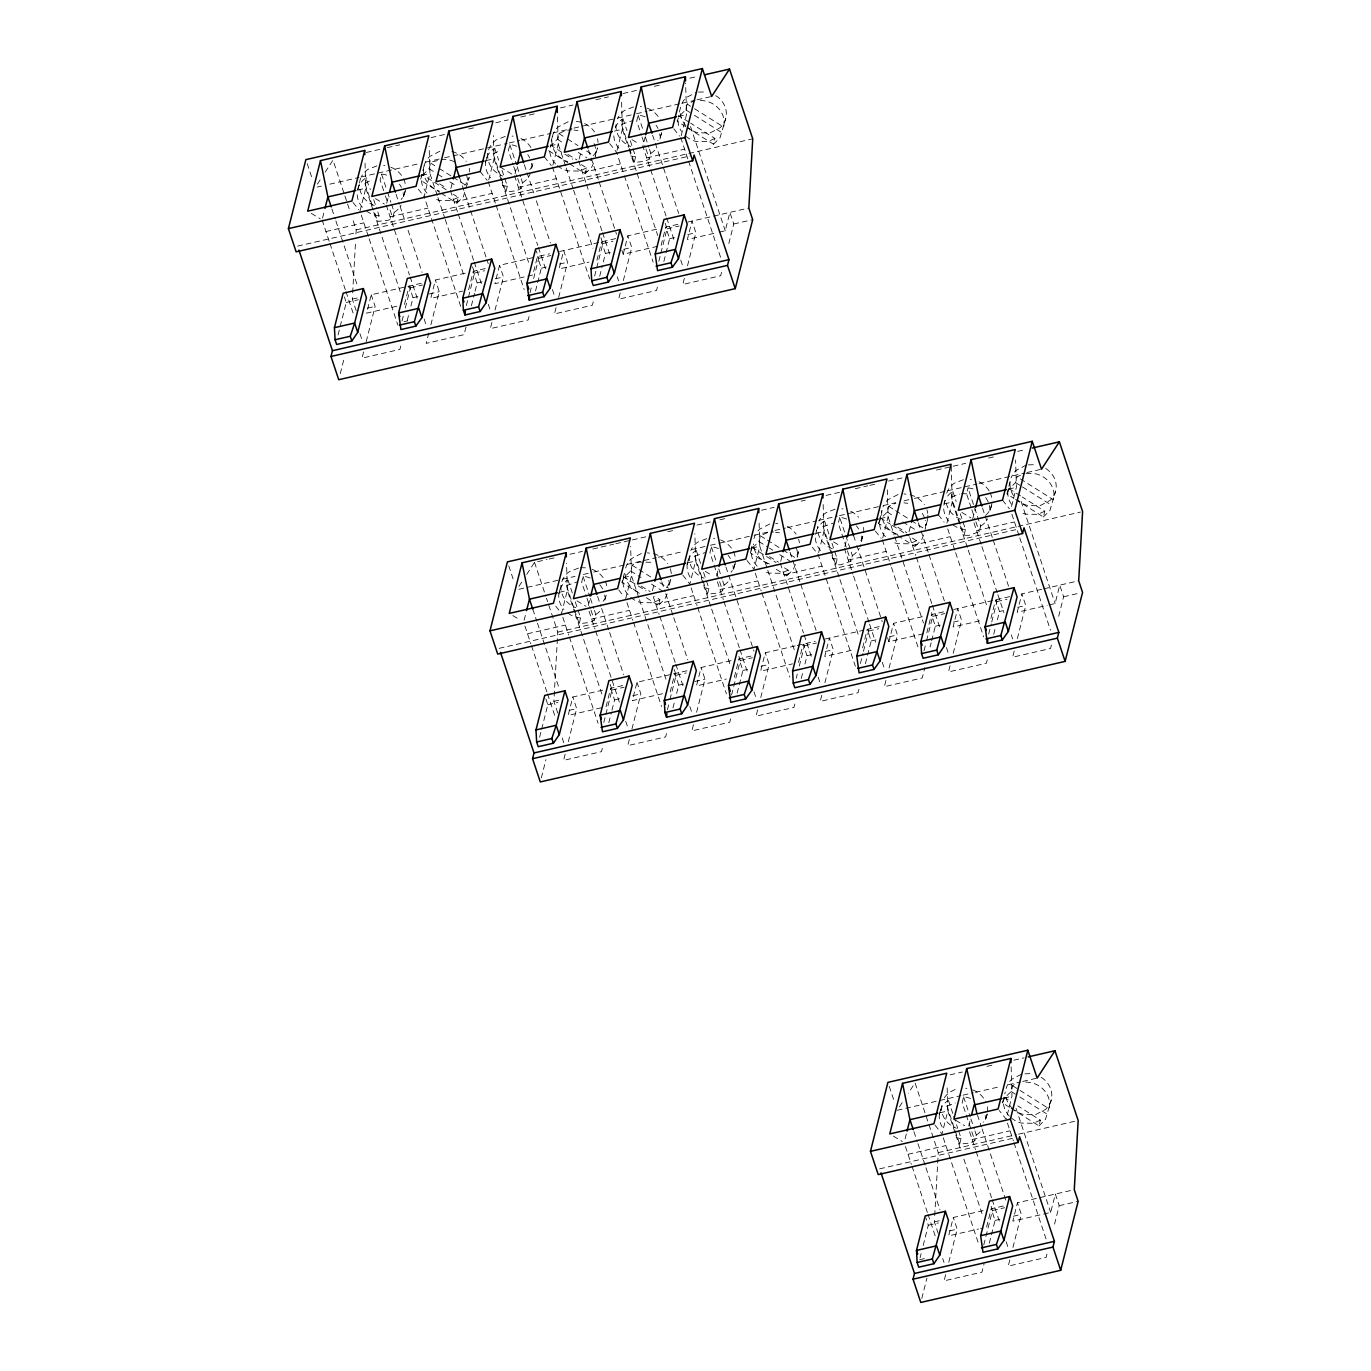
<?xml version="1.0" encoding="UTF-8"?>
<svg xmlns="http://www.w3.org/2000/svg" width="1371" height="1371" viewBox="0 0 1371 1371"><rect width="100%" height="100%" fill="white"/><g stroke="black" fill="none" stroke-linecap="round" stroke-linejoin="round"><path stroke-width="0.75" stroke-dasharray="5 3.75" d="M356.186 310.737L352.313 299.118L352.553 294.919M352.655 292.828L355.5 242.478M355.963 234.081L356.203 229.882L352.227 217.938M557.74 712.971L553.867 701.352L557.774 632.117L546.481 598.253M938.227 1233.472L934.371 1221.852L934.594 1217.654M934.714 1215.563L938.261 1152.617L915.04 1082.884L908.356 1093.15M322.562 218.006L324.499 210.329M359.048 184.777L357.3 191.666A23.256 20.805 14.2 0 1 365.731 177.973L370.376 189.661M372.261 205.41L364.926 183.406L366.383 177.647M359.956 211.22L365.783 188.221L365.046 163.046M338.037 334.952L346.263 302.494L344.395 296.924M386.656 175.111A23.256 20.805 14.2 0 0 382.68 174.22L381.549 174.203L380.093 179.944L384.754 193.962M391.54 204.21L394.214 212.231L392.757 217.972L388.267 220.251L377.591 221.416L379.047 215.675L376.374 207.672M340.265 373.632L344.378 357.403M386.708 203.268L388.644 195.59M421.257 283.283L371.25 294.765L366.605 313.154L398.498 305.836M363.606 351.919L362.03 358.122L399.921 349.416L401.48 343.213M366.228 341.568L375.123 306.384L371.25 294.765M405.028 191.306L403.28 198.212A23.256 20.805 14.2 0 0 403.125 192.728M424.102 165.805L420.469 180.167L439.543 192.214M422.576 175.162L429.106 168.753L430.563 162.995L432.191 161.864L443.621 159.242L449.637 160.047A23.256 20.805 14.2 0 1 455.275 162.224M460.673 306.299L424.102 196.481L429.928 173.483L429.14 146.2M404.479 304.465L409.141 286.059L413.014 297.696L410.906 305.973M403.245 316.153L401.703 322.254L407.77 320.848M405.302 308.047L410.443 287.756L409.192 284.037M407.238 320.454L408.815 314.25M450.853 188.53L452.807 180.869M465.317 273.155L435.395 280.027L430.751 298.432L462.644 291.098M441.273 193.311L456.869 203.148L458.325 197.407L453.133 194.116M428.797 333.033L426.175 343.384L464.066 334.678L466.688 324.344M430.888 324.756L439.268 291.663L435.395 280.027M485.608 162.189L487.785 153.569M500.552 175.934L493.234 153.929L494.04 148.514A23.256 20.805 14.2 0 0 490.647 177.802M488.744 179.824L494.074 158.745L493.406 135.66M468.625 289.727L473.286 271.338L487.425 268.082M466.346 305.493L474.555 273.035L471.47 263.729M516.85 146.303A23.256 20.805 14.2 0 0 510.989 144.76L509.841 144.726L508.401 150.484L513.062 164.486M471.401 305.716L474.537 293.308M475.069 291.235L477.159 282.957L473.286 271.338M521.169 178.744L522.505 182.754L521.049 188.495L516.559 190.775L505.882 191.957L507.339 186.199L504.682 178.196M515.016 173.791L516.953 166.131M533.456 257.508L499.558 265.289L494.897 283.694L532.788 274.988L537.432 256.6L549.565 253.806M491.898 322.442L490.338 328.646L528.212 319.94L529.789 313.736M495.051 310.035L503.431 276.925L499.558 265.289M532.891 163.56L531.588 168.736A23.256 20.805 14.2 0 0 531.417 163.269M552.41 136.329L550.217 144.949L572.752 159.173M567.834 162.738L548.76 150.707L550.868 145.686L557.414 139.276L558.871 133.535L565.966 130.382L571.93 129.765M552.89 165.086L558.22 144.006L557.431 116.741M530.011 292.777L531.554 286.693M533.61 278.57L538.734 258.279L536.267 250.842M535.547 290.978L537.124 284.774M537.638 282.7L541.305 268.219L537.432 256.6M579.162 159.053L581.098 151.393M569.565 163.834L585.177 173.671L586.634 167.93L581.424 164.64M556.06 307.704L554.484 313.908L592.375 305.219L593.934 298.998M558.665 297.353L567.577 262.187L563.704 250.567L559.042 268.956L588.964 262.084M628.861 146.474L621.526 124.453L622.331 119.037A23.256 20.805 14.2 0 0 615.305 127.469L616.093 124.11A23.256 20.805 14.2 0 0 630.814 146.526M617.053 150.347L622.383 129.285L621.594 102.002M596.933 260.25L601.595 241.862L605.451 253.481L602.846 263.832M594.654 276.017L596.179 269.933M596.693 267.893L602.863 243.558L600.378 236.12M645.158 116.843A23.256 20.805 14.2 0 0 639.297 115.284L638.149 115.25L636.692 121.008L641.354 135.009M599.693 276.239L602.315 265.905M649.477 149.285L650.814 153.278L649.357 159.036L644.867 161.315L634.19 162.481L635.647 156.722L632.974 148.719M645.244 136.654L642.828 146.234L650.043 167.879M524.116 620.223L526.07 612.563M677.857 224.33L665.74 227.123L661.079 245.512L623.205 254.218L627.849 235.829L657.754 228.957M620.206 292.966L618.629 299.186L656.52 290.481L658.097 284.277M623.342 280.558L631.723 247.448L627.849 235.829M661.199 134.084L659.879 139.259A23.256 20.805 14.2 0 0 659.725 133.792M679.399 112.028L680.702 106.869A23.256 20.805 14.2 0 1 686.305 97.564L696.451 92.303M558.871 593.9L561.047 585.28M685.74 126.698L677.068 121.231L679.176 116.209L685.706 109.8L687.162 104.059L694.274 100.923M573.815 607.644L566.497 585.623L567.286 580.207A23.256 20.805 14.2 0 0 563.909 609.495M681.198 135.609L686.528 114.547L685.62 83.065M658.817 261.278L660.359 255.195M660.873 253.155L667.043 228.82L665.175 223.233M539.608 737.187L541.151 731.103M541.665 729.081L547.817 704.728L545.35 697.291M590.113 578.014A23.256 20.805 14.2 0 0 584.252 576.454L583.103 576.437L581.664 582.178L586.325 596.196M663.855 261.501L669.614 238.743L665.74 227.123M594.431 610.455L595.768 614.448L594.311 620.206L589.821 622.485L579.145 623.651L580.601 617.91L577.945 609.906M541.322 777.888L545.932 759.637M588.279 605.502L590.216 597.825M602.726 690.127L572.821 696.999L568.16 715.388L602.058 707.607M687.471 127.794L713.486 144.212L714.925 138.454L690.658 123.15M684.352 278.227L682.792 284.448L720.666 275.742L722.243 269.539M687.505 265.82L695.868 232.71L692.012 221.091L687.351 239.479L717.256 232.607M713.486 144.212L720.015 137.803L725.756 118.403M565.16 754.153L563.601 760.357L601.475 751.651L603.051 745.447M568.314 741.728L576.677 708.618L572.821 696.999M606.153 595.271L604.851 600.429A23.256 20.805 14.2 0 0 604.68 594.963M639.366 593.352L622.023 582.401L624.353 573.215M622.023 582.401L624.131 577.38L630.677 570.987L632.117 565.229L633.745 564.098L639.229 562.093L651.191 562.281M625.673 598.716L631.483 575.717L630.643 546.344M719.261 232.162L725.242 230.774L729.886 212.385L733.759 224.004L728.001 246.78M606.051 706.699L610.695 688.293L622.828 685.517M603.788 722.448L605.331 716.365M605.845 714.342L611.997 689.99L610.146 684.403M608.81 722.688L611.432 712.337M611.946 710.264L614.568 699.93L610.695 688.293M652.425 590.764L654.361 583.086M686.974 670.779L636.967 682.261L632.305 700.65L664.215 693.332M646.307 597.722L658.44 605.382L659.897 599.641L654.687 596.351M629.323 739.415L627.747 745.618L665.638 736.913L667.197 730.709M631.928 729.064L640.84 693.88L636.967 682.261M687.162 564.424L689.356 555.803A23.256 20.805 14.2 0 0 704.077 578.236M722.74 580.978L724.077 584.989L722.62 590.73L718.13 593.009L707.453 594.174L694.789 556.163L695.594 550.748A23.256 20.805 14.2 0 0 692.218 580.036M670.196 691.961L674.858 673.555L678.714 685.192L676.623 693.469M667.403 709.75L669.442 701.626M669.956 699.604L676.126 675.269L673.641 667.814M718.421 548.537A23.256 20.805 14.2 0 0 712.56 546.995L711.412 546.96L709.955 552.702L722.62 590.73M672.955 707.95L674.532 701.746M707.453 594.174L708.91 588.433L706.236 580.43M716.57 576.026L718.507 568.365M731.017 660.651L701.112 667.523L696.468 685.928L726.373 679.056M693.469 724.676L691.892 730.88L729.783 722.174L731.36 715.97M696.605 712.252L704.985 679.159L701.112 667.523M734.89 564.064L733.142 570.97A23.256 20.805 14.2 0 0 732.988 565.503M750.811 551.022L752.662 543.739M767.674 563.875L750.331 552.941L752.439 547.92L758.968 541.511L760.425 535.77L767.537 532.616L773.484 531.999M734.342 677.223L739.003 658.834L753.142 655.578M731.566 695.011L740.306 660.514L738.438 654.944M737.118 693.212L742.876 670.453L739.003 658.834M780.733 561.287L782.67 553.627M795.18 645.93L765.275 652.785L760.614 671.19L792.524 663.855M776.329 569.342L786.731 575.906L788.188 570.165L782.995 566.874M757.615 709.938L756.055 716.142L793.929 707.453L795.506 701.232M760.768 697.531L769.131 664.421L765.275 652.785M797.271 557.02L799.019 550.114A23.256 20.805 14.2 0 1 796.911 555.135M846.73 519.061A23.256 20.805 14.2 0 0 840.851 517.518L839.72 517.484L852.368 555.512L850.911 561.253L840.646 564.818L835.762 564.715L823.097 526.687L823.902 521.271A23.256 20.805 14.2 0 0 817.682 528.075M818.607 552.582L823.937 531.502L823.148 504.237M798.505 662.484L803.149 644.096L807.022 655.715L804.931 663.992M796.208 678.251L797.236 674.189M799.293 666.083L804.417 645.792L803.183 642.074M839.72 517.484L838.264 523.242L850.911 561.253M801.264 678.474L802.84 672.27M835.762 564.715L837.201 558.957L829.883 536.952M844.879 546.549L846.815 538.889M821.777 695.2L820.201 701.404L858.075 692.715L859.651 686.494M824.914 682.792L833.294 649.683L829.421 638.063L824.759 656.452L854.664 649.58M861.451 541.494L863.199 534.604A23.256 20.805 14.2 0 1 859.36 542.796M895.966 534.399L878.64 523.465L879.599 519.626M885.443 536.695A23.256 20.805 14.2 0 1 880.079 517.724L881.827 510.817M878.64 523.465L880.748 518.444L887.277 512.034L888.734 506.293L895.846 503.157M882.753 537.843L888.1 516.781L887.311 489.498M862.65 647.746L867.295 629.358L881.45 626.101M860.388 663.513L862.959 653.367M863.473 651.328L868.597 631.054L867.363 627.335M865.409 663.735L871.168 640.977L867.295 629.358M909.024 531.811L910.961 524.15M943.574 611.843L931.457 614.619L926.796 633.008L888.922 641.714L893.566 623.325L923.471 616.453M897.697 535.495L915.04 546.446L916.496 540.688L906.094 534.124M885.923 680.462L884.346 686.682L922.237 677.977L924.859 667.626M889.059 668.054L897.439 634.944L893.566 623.325M927.31 520.637L925.134 529.257A23.256 20.805 14.2 0 0 925.219 520.209M945.082 500.312L943.779 505.488A23.256 20.805 14.2 0 0 948.818 521.083M973.119 488.933A23.256 20.805 14.2 0 0 969.16 488.042L968.012 488.025L980.676 526.036L979.22 531.794L968.954 535.358L964.053 535.238L951.388 497.21L952.194 491.795A23.256 20.805 14.2 0 0 945.973 498.598M946.915 523.105L952.245 502.043L951.217 466.363M924.003 650.814L926.059 642.691M926.573 640.668L932.726 616.316L931.492 612.597M971.216 507.767L966.555 493.766L968.012 488.025M930.086 646.941L931.132 642.793M931.663 640.72L935.33 626.239L931.457 614.619M964.053 535.238L965.51 529.497L959.511 511.486M972.69 518.992L975.124 509.412M950.069 665.74L948.492 671.944L986.383 663.238L987.96 657.035M953.205 653.316L961.585 620.206L957.712 608.587L953.068 626.975L982.973 620.103M991.49 505.128L989.759 512.017A23.256 20.805 14.2 0 0 984.704 496.422M1010.136 481.341L1006.931 493.988L1013.872 498.376M1007.634 492.326L1009.039 488.967L1015.568 482.575L1017.025 476.817L1024.137 473.68M1011.541 506.465L1016.391 487.305L1015.603 460.022M990.942 618.27L995.603 599.881L999.476 611.5L997.385 619.778M988.697 634.036L991.25 623.891M991.764 621.868L996.906 601.578L995.672 597.859M993.718 634.276L995.277 628.055M1041.806 589.273L1021.875 593.849L1017.213 612.237L1047.118 605.365M1015.603 499.455L1043.348 516.97L1044.805 511.212L1022.252 497.005M1014.214 651.002L1012.655 657.206L1050.529 648.5L1052.105 642.296M1017.368 638.578L1025.748 605.468L1021.875 593.849M1043.348 516.97L1049.878 510.56L1055.619 491.178M905.1 1138.821L906.557 1133.063M1049.123 604.919L1055.104 603.548L1059.749 585.143L1063.622 596.779L1057.864 619.538M939.358 1114.4L941.534 1105.78A23.256 20.805 14.2 0 0 956.273 1128.213M974.935 1130.955L976.255 1134.948L974.798 1140.706L970.308 1142.986L959.649 1144.151L946.984 1106.14L947.789 1100.707A23.256 20.805 14.2 0 0 944.396 1129.995M920.095 1257.687L921.123 1253.642M923.18 1245.519L928.304 1225.228L925.836 1217.791M970.617 1098.514A23.256 20.805 14.2 0 0 964.738 1096.954L963.607 1096.937L962.151 1102.678L974.798 1140.706M959.649 1144.151L961.088 1138.41L958.432 1130.407M921.809 1298.388L926.933 1278.115M968.766 1126.002L970.702 1118.325M983.213 1210.627L953.308 1217.499L948.646 1235.888L978.551 1229.016M945.664 1274.653L944.088 1280.857L981.962 1272.151L984.07 1263.873M948.801 1262.228L957.181 1229.119L953.308 1217.499M987.086 1114.04L985.338 1120.947A23.256 20.805 14.2 0 0 985.166 1115.463M1009.45 1107.288L1002.527 1102.901L1005.286 1091.984M1002.527 1102.901L1004.635 1097.88L1011.164 1091.487L1012.621 1085.729L1014.232 1084.598M1011.13 1066.844L1011.987 1096.217L1006.16 1119.216L999.236 1110.493M1003.315 1206.017L991.182 1208.794L986.537 1227.199L980.556 1228.57M983.761 1244.971L992.484 1210.49L990.633 1204.92M989.296 1243.189L995.055 1220.43L991.182 1208.794M1070.494 1190.576L1017.453 1202.761L1012.809 1221.167L1050.683 1212.461L1055.344 1194.055L1059.217 1205.692L1053.973 1226.377M1011.181 1108.385L1038.927 1125.882L1040.383 1120.141L1017.848 1105.917M1009.81 1259.915L1008.233 1266.119L1046.124 1257.413L1047.684 1251.209M1012.946 1247.49L1021.326 1214.398L1017.453 1202.761M1038.927 1125.882L1045.456 1119.473L1051.214 1100.09M667.077 593.951L664.969 598.973L658.44 605.382M795.386 564.492L793.278 569.496L786.731 575.906M923.677 535.016L921.569 540.037L915.04 546.446M317.387 184.108L320.728 178.967M325.184 172.129L332.982 160.15L344.258 194.014M518.941 586.342L522.282 581.201M526.738 574.363L534.536 562.384L547.046 559.505M899.427 1106.843L902.769 1101.701M458.325 197.407L451.213 200.543L439.268 200.355A23.256 20.805 14.2 0 1 433.613 198.178M456.869 203.148L463.398 196.739L469.156 177.356A23.256 20.805 14.2 0 1 464.855 185.342M586.634 167.93L579.522 171.067L567.56 170.878A23.256 20.805 14.2 0 1 557.003 165.291M585.177 173.671L591.706 167.279L593.814 162.258L588.622 158.967M714.925 138.454L707.813 141.607L695.868 141.419A23.256 20.805 14.2 0 1 685.294 135.832M659.897 599.641L652.785 602.777L640.823 602.589A23.256 20.805 14.2 0 1 623.12 578.425M788.188 570.165L781.076 573.301L769.131 573.112A23.256 20.805 14.2 0 1 763.476 570.936M916.496 540.688L909.384 543.824L897.422 543.653A23.256 20.805 14.2 0 1 891.767 541.459M1044.805 511.212L1037.693 514.365L1025.731 514.176A23.256 20.805 14.2 0 1 1020.075 512M1040.383 1120.141L1033.271 1123.277L1021.309 1123.089A23.256 20.805 14.2 0 1 1010.753 1117.502M364.926 183.406L369.416 181.109M493.234 153.929L497.724 151.65M394.214 212.231L394.865 211.888A23.256 20.805 14.2 0 0 401.086 205.084M621.526 124.453L631.808 120.888M522.505 182.754L523.156 182.429A23.256 20.805 14.2 0 0 530.183 173.98M650.814 153.278L651.465 152.952A23.256 20.805 14.2 0 0 655.612 149.182M566.497 585.623L576.763 582.075M694.789 556.163L705.071 552.599M595.768 614.448L596.419 614.122A23.256 20.805 14.2 0 0 600.567 610.352M823.097 526.687L833.362 523.122M724.077 584.989L724.728 584.646A23.256 20.805 14.2 0 0 728.875 580.876M951.388 497.21L959.734 494.074M852.368 555.512L853.019 555.186A23.256 20.805 14.2 0 0 859.24 548.383M980.676 526.036L981.328 525.71A23.256 20.805 14.2 0 0 987.548 518.906M955.107 1089.482L949.966 1092.087A23.256 20.805 14.2 0 0 942.94 1100.536M946.984 1106.14L955.33 1102.987M976.255 1134.948L976.906 1134.622A23.256 20.805 14.2 0 0 981.053 1130.852M439.851 151.238L429.706 156.5A23.256 20.805 14.2 0 0 439.508 191.152M568.16 121.762L558.014 127.023A23.256 20.805 14.2 0 0 567.8 161.692M641.422 553.473L631.277 558.734A23.256 20.805 14.2 0 0 625.673 568.04M769.714 523.996L759.568 529.257A23.256 20.805 14.2 0 0 756.072 533.542M898.022 494.52L887.877 499.798A23.256 20.805 14.2 0 0 884.381 504.082M1026.313 465.06L1016.185 470.322A23.256 20.805 14.2 0 0 1011.113 477.896M366.365 152.472L385.148 148.154M387.239 147.674L399.766 144.812M431.06 137.614L445.678 134.255M468.625 128.994L474.897 127.554M495.771 122.756L508.281 119.877M520.809 116.998L537.501 113.159M560.465 107.898L572.975 105.019M595.939 99.74L608.467 96.861M623.068 93.519L637.669 90.16M654.378 86.322L660.633 84.882M689.853 78.164L698.199 76.262M317.232 187.056L321.414 186.096M329.76 184.177L358.979 177.459M361.07 176.979L417.418 164.04M425.764 162.121L442.456 158.282M444.547 157.802L507.15 143.424M509.241 142.944L519.678 140.545M521.768 140.065L550.971 133.364M553.061 132.884L571.844 128.566M573.935 128.086L615.682 118.506M617.755 118.026L634.465 114.187M636.538 113.707L646.975 111.308M649.066 110.828L680.376 103.63M682.45 103.151L694.977 100.289M697.068 99.809L711.669 96.45M357.797 190.055L365.783 188.221L373.118 210.26M421.942 175.317L429.928 173.483L437.263 195.522M486.105 160.578L494.074 158.745L501.426 180.801M550.251 145.84L558.22 144.006L565.572 166.062M614.397 131.102L622.383 129.285L628.381 147.314M678.559 116.381L686.528 114.547M325.938 231.545L363.829 222.839M390.101 216.807L427.975 208.101M454.247 202.068L492.138 193.362M518.392 187.33L556.283 178.624M582.555 172.592L620.429 163.886M646.701 157.854L684.575 149.165M356.203 229.882L752.73 138.814M297.61 246.112L689.956 155.986M352.313 299.118L357.985 297.815M559.659 251.493L615.733 238.605M687.968 222.016L748.823 208.032M346.263 302.494L358.379 299.718M410.443 287.756L422.559 284.979M474.555 273.035L484.666 270.704M538.734 258.279L550.851 255.503M602.863 243.558L612.957 241.245M667.043 228.82L679.159 226.026M367.548 308.132L375.123 306.384M413.014 297.696L419.063 296.29M429.174 293.977L439.268 291.663M477.159 282.957L483.226 281.569M495.342 278.776L503.431 276.925M541.305 268.219L547.372 266.831M559.488 264.037L567.577 262.187M605.451 253.481L611.517 252.093M623.651 249.299L631.723 247.448M669.614 238.743L675.663 237.354M687.796 234.578L695.868 232.71M733.759 224.004L752.696 219.651M549.12 559.025L557.449 557.123M569.942 554.244L582.452 551.382M592.855 548.983L599.11 547.543M601.184 547.063L613.677 544.201M615.768 543.721L622.023 542.282M624.096 541.802L630.352 540.38M632.425 539.9L647.009 536.541M667.831 531.759L674.086 530.32M696.982 525.059L711.566 521.717M719.895 519.798L726.15 518.358M761.556 510.235L774.049 507.356M801.127 501.152L805.291 500.192M826.113 495.411L840.697 492.052M855.264 488.71L867.757 485.831M869.848 485.351L878.177 483.449M888.597 481.05L903.163 477.708M936.496 470.047L942.734 468.608M944.825 468.128L951.063 466.706M953.153 466.226L965.647 463.347M988.56 458.085L994.798 456.646M1017.71 451.385L1026.039 449.482M518.804 589.29L560.448 579.71M562.538 579.23L575.032 576.368M583.361 574.449L591.689 572.547M593.78 572.067L625.005 564.886M627.095 564.406L656.246 557.706M658.337 557.226L683.324 551.485M691.652 549.582L708.31 545.744M710.401 545.264L752.045 535.701M754.136 535.221L772.884 530.92M774.958 530.44L785.377 528.058M787.451 527.578L816.619 520.877M818.693 520.397L837.441 516.096M839.532 515.616L881.176 506.036M883.267 505.573L895.76 502.694M904.089 500.775L912.418 498.873M914.491 498.393L945.733 491.212M947.824 490.732L976.975 484.032M979.065 483.552L1024.874 473.029M1026.965 472.549L1041.532 469.208M559.368 592.289L567.337 590.455L566.549 563.173M623.514 577.551L631.483 575.717L638.835 597.756M687.659 562.813L695.645 560.979L694.857 533.696M751.822 548.074L759.791 546.241L759.123 523.174M815.968 533.336L823.937 531.502L831.289 553.558M880.113 518.598L888.1 516.781L894.098 534.81M944.276 503.877L952.245 502.043L959.58 524.082M1008.422 489.139L1016.391 487.305M527.509 633.762L565.4 625.073M591.655 619.041L629.546 610.335M655.818 604.303L693.692 595.597M719.964 589.564L757.837 580.858M784.109 574.826L822 566.12M848.255 560.088L886.146 551.382M912.418 545.35L950.292 536.661M976.563 530.611L1014.454 521.923M557.774 632.117L1015.945 526.875M1018.036 526.395L1080.502 512.051M499.164 648.346L1017.745 529.223M553.867 701.352L559.557 700.05M797.168 645.467L815.282 641.302M825.376 638.989L863.319 630.266M953.685 609.512L1009.742 596.642M1043.811 588.81L1078.703 580.79M547.817 704.728L557.928 702.415M611.997 689.99L624.113 687.214M676.126 675.269L686.22 672.938M740.306 660.514L752.422 657.737M804.417 645.792L816.55 642.999M868.597 631.054L878.708 628.723M932.726 616.316L944.842 613.54M996.906 601.578L1007 599.264M569.102 710.367L576.677 708.618M614.568 699.93L620.635 698.525M632.751 695.748L640.84 693.88M678.714 685.192L684.78 683.786M694.891 681.473L704.985 679.159M742.876 670.453L748.926 669.065M761.059 666.272L769.131 664.421M807.022 655.715L813.089 654.327M825.205 651.533L833.294 649.683M871.168 640.977L877.234 639.589M889.351 636.795L897.439 634.944M935.33 626.239L941.38 624.85M953.513 622.074L961.585 620.206M999.476 611.5L1003.521 610.575M1017.659 607.336L1025.748 605.468M1063.622 596.779L1078.771 593.283M950.017 1074.847L962.356 1072.002M987.051 1066.33L995.277 1064.444M1013.803 1060.194L1024.086 1057.829M897.2 1110.27L960.985 1095.618M963.042 1095.138L973.341 1092.773M975.398 1092.31L1000.093 1086.637M1008.319 1084.735L1020.658 1081.908M1022.715 1081.428L1037.127 1078.12M939.855 1112.789L947.824 1110.956L947.104 1085.781M1004 1098.051L1011.987 1096.217M907.996 1154.279L945.887 1145.573M972.142 1139.541L1010.033 1130.835M938.261 1152.617L1016.442 1134.657M1018.499 1134.194L1078.172 1120.484M879.651 1168.846L1013.409 1138.119M934.371 1221.852L940.043 1220.55M928.304 1225.228L938.415 1222.915M992.484 1210.49L1004.6 1207.714M949.606 1230.867L957.181 1229.119M995.055 1220.43L1001.121 1219.025M1013.238 1216.248L1021.326 1214.398M1059.217 1205.692L1078.154 1201.339M919.581 1259.726L925.648 1258.321M633.505 106.955L624.508 110.417A23.256 20.805 14.2 0 0 617.498 118.849M505.214 136.415L496.216 139.893A23.256 20.805 14.2 0 0 502.523 176.002M376.905 165.891L367.908 169.353A23.256 20.805 14.2 0 0 361.687 176.156M963.385 479.713L954.387 483.175A23.256 20.805 14.2 0 0 945.956 496.868M835.076 509.189L826.079 512.651A23.256 20.805 14.2 0 0 819.053 521.083M706.768 538.649L697.77 542.128A23.256 20.805 14.2 0 0 690.761 550.559M578.476 568.125L569.479 571.587A23.256 20.805 14.2 0 0 575.786 607.713M698.439 92.08L704.505 91.96M1028.301 464.855L1034.368 464.718M1026.125 473.475L1036.099 473.869A23.256 20.805 14.2 0 1 1053.442 499.798L1017.025 476.817M640.326 106.63L641.474 106.664M512.034 136.106L513.165 136.14M635.647 156.722L634.499 156.705A23.256 20.805 14.2 0 1 628.638 155.146M383.726 165.583L384.874 165.6M507.339 186.199L506.207 186.182A23.256 20.805 14.2 0 1 500.329 184.622M379.047 215.675L377.899 215.641A23.256 20.805 14.2 0 1 366.725 211.237M970.188 479.404L971.336 479.422M961.671 493.646L966.555 493.766M841.897 508.864L843.028 508.898M965.51 529.497L964.361 529.463A23.256 20.805 14.2 0 1 953.188 525.059M713.588 538.34L714.737 538.375M837.201 558.957L836.07 558.94A23.256 20.805 14.2 0 1 830.192 557.38M580.396 567.697L586.428 567.834M708.91 588.433L707.762 588.399A23.256 20.805 14.2 0 1 701.901 586.857M580.601 617.91L579.47 617.875A23.256 20.805 14.2 0 1 568.297 613.471M965.784 1088.317L966.915 1088.334M961.088 1138.41L959.957 1138.376A23.256 20.805 14.2 0 1 954.079 1136.833M700.221 100.289L706.236 101.111A23.256 20.805 14.2 0 1 723.58 127.04L692.372 107.332M576.197 121.419L580.104 121.95A23.256 20.805 14.2 0 1 594.517 131.942M574.021 130.056L577.928 130.571M903.969 493.903L906.06 494.194M903.883 502.814L907.791 503.328M775.66 523.379L777.768 523.653M775.575 532.274L779.499 532.805M647.369 552.856L649.46 553.13M1029.947 1073.63L1021.909 1073.973L1011.764 1079.234A23.256 20.805 14.2 0 0 1006.16 1088.54M1025.679 1081.976L1031.678 1082.782A23.256 20.805 14.2 0 1 1049.021 1108.711L1019.544 1090.116M632.031 139.688L639.229 144.058M567.885 154.426L576.883 159.876M500.141 166.971L512.72 174.614M439.577 183.903L446.775 188.255M961.894 512.446L970.891 517.912M375.431 198.641L384.428 204.09M897.748 527.184L906.745 532.634M311.286 213.362L320.283 218.829M833.602 541.922L840.8 546.292M769.457 556.66L778.437 562.11M705.294 571.399L712.492 575.751M641.148 586.137L650.145 591.587M577.002 600.858L585.983 606.325M512.84 615.596L520.037 619.966M955.69 1120.278L964.687 1125.728M893.344 1136.096L902.324 1141.563M687.162 104.059L690.624 106.253M685.706 109.8L692.646 114.187M694.377 115.284L722.123 132.781M688.928 122.053L678.525 115.49A23.256 20.805 14.2 0 0 681.456 131.427M558.871 133.535L565.795 137.905M567.525 139.002L577.928 145.566M586.599 151.033L593.54 155.403M557.414 139.276L564.338 143.647M578.219 152.404L586.874 157.871M1015.568 482.575L1020.778 485.848M1022.509 486.945L1051.985 505.539M1020.521 495.908L1008.388 488.247A23.256 20.805 14.2 0 0 1011.318 504.185M430.563 162.995L437.503 167.382M439.234 168.479L451.367 176.122M453.098 177.219L465.232 184.879M429.106 168.753L436.047 173.123M437.777 174.22L442.97 177.493M449.911 181.88L456.851 186.25M446.192 189.746L421.925 174.425A23.256 20.805 14.2 0 0 427.289 193.397M888.734 506.293L893.926 509.566M895.657 510.663L909.539 519.42M911.269 520.517L923.403 528.178M887.277 512.034L892.47 515.325M902.872 521.888L915.005 529.549M880.079 517.724L890.482 524.288M892.23 525.367L904.363 533.028M760.425 535.77L765.635 539.043M767.366 540.14L781.23 548.897M782.961 549.977L795.094 557.637M758.968 541.511L767.64 546.978M769.371 548.074L772.85 550.268M779.773 554.638L791.907 562.299M751.788 547.183L776.055 562.504M632.117 565.229L637.326 568.519M639.057 569.616L651.191 577.26M659.862 582.744L668.534 588.21M630.677 570.987L641.08 577.551M651.482 584.115L663.615 591.775M623.479 576.66L646.015 590.884M1012.621 1085.729L1017.813 1089.02M1011.164 1091.487L1018.087 1095.857M1019.835 1096.954L1047.564 1114.452M1003.966 1097.16L1010.907 1101.53M1002.509 500.124L1009.416 508.847M673.795 128.805L679.553 136.072M938.347 514.845L944.122 522.128M609.632 143.544L616.556 152.267L623.771 173.911M875.349 531.04L881.125 538.306M544.338 156.825L551.262 165.548M812.352 547.235L818.127 554.501L855.367 666.323M480.193 171.564L487.099 180.287M747.058 560.516L753.981 569.239L759.791 546.241L767.126 568.297M418.344 189.198L424.102 196.481M682.895 575.254L689.819 583.977L695.645 560.979L702.98 583.018M353.033 202.48L358.808 209.763M618.749 589.976L623.359 595.802M555.752 606.171L561.527 613.437L567.337 590.455L574.672 612.494M935.091 1125.214L942.014 1133.937L947.824 1110.956L955.176 1132.994M1021.069 501.323L1055.104 603.548M1011.867 514.176L1019.116 535.941M1019.784 537.946L1050.477 630.146M982.51 508.024L984.515 514.039M985.183 516.044L992.518 538.083M993.187 540.088L1008.542 586.188M971.885 509.772L975.227 519.78M975.895 521.785L979.22 531.794M973.976 522.865L981.242 544.647M981.91 546.652L997.248 592.752M997.917 594.757L1003.932 612.786M1011.267 634.842L1012.603 638.835M952.845 491.469L956.187 501.478M960.248 526.087L967.6 548.126M968.252 550.131L986.949 606.256M947.721 528.898L954.97 550.679M955.638 552.684L983.658 636.864M918.364 522.762L920.369 528.778M921.038 530.783L928.373 552.821M929.041 554.827L944.396 600.926M909.83 537.603L915.742 555.375M916.411 557.38L931.766 603.48M932.434 605.485L940.437 629.529M946.453 647.558L949.109 655.578M894.766 536.815L923.454 623M882.273 539.763L890.824 565.418M891.493 567.423L918.844 649.597M853.55 535.495L856.207 543.516M856.875 545.521L882.238 621.68M887.585 637.704L888.922 641.714M844.399 548.469L852.933 574.123M853.602 576.128L868.957 622.211M869.608 624.216L875.623 642.262M882.29 662.296L884.963 670.316M824.554 520.946L829.215 534.947M690.538 126.56L725.242 230.774M831.957 555.563L839.292 577.602M839.96 579.607L858.64 635.716M1015.98 1108.248L1050.683 1212.461M680.719 137.528L687.916 159.173M688.585 161.178L721.283 259.376M1007.445 1123.089L1013.375 1140.861M1014.043 1142.866L1046.741 1241.063M652.647 135.266L654.653 141.282M655.321 143.287L678.679 213.43M790.056 552.239L792.061 558.254M792.729 560.259L800.064 582.298M800.733 584.303L816.088 630.403M977.437 1114.949L981.43 1126.962M982.099 1128.967L1006.125 1201.116M638.149 115.25L642.81 129.268M645.484 137.271L648.809 147.28M963.607 1096.937L970.257 1116.954M970.925 1118.942L974.267 1128.95M642.022 137.014L645.364 147.023M646.015 149.028L649.357 159.036M650.694 169.884L666.049 215.984M666.717 217.989L674.721 242.033M680.736 260.062L683.409 268.082M780.236 563.207L803.457 632.939M804.126 634.944L812.146 659.005M818.144 677.034L820.149 683.049M969.571 1131.778L975.484 1149.549M976.152 1151.554L991.507 1197.654M992.176 1199.659L1000.179 1223.703M1006.177 1241.749L1008.85 1249.769M622.982 118.711L626.975 130.708M630.317 140.716L632.305 146.731M948.441 1100.382L953.102 1114.4M953.77 1116.388L957.763 1128.402M629.529 148.462L634.19 162.481M629.049 149.319L636.401 171.358M637.052 173.363L657.754 235.504M767.794 570.302L795.163 652.459M955.844 1134.999L961.174 1151.04M963.847 1159.061L982.527 1215.169M624.439 175.916L653.127 262.101M755.267 573.112L761.179 590.884M761.848 592.889L789.885 677.051M943.299 1137.827L978.586 1243.771M588.502 150.005L590.507 156.02M591.175 158.025L598.51 180.064M599.178 182.069L616.522 234.184M621.868 250.208L623.205 254.218M725.91 566.977L753.947 651.139M913.943 1131.675L917.285 1141.7M917.953 1143.705L925.288 1165.744M925.956 1167.749L939.975 1209.839M711.412 546.96L716.073 560.962M718.747 568.982L722.071 578.973M889.248 1086.346L894.543 1102.301M578.682 160.973L585.88 182.617M586.548 184.622L601.903 230.722M602.572 232.71L609.906 254.766M617.241 276.805L618.578 280.815M717.376 581.818L723.305 599.59M723.957 601.595L739.312 647.678M739.98 649.683L747.315 671.739M753.999 691.772L756.672 699.793M905.426 1146.516L911.338 1164.287M912.006 1166.293L927.344 1212.392M928.013 1214.398L936.033 1238.441M942.7 1258.492L944.036 1262.485M696.245 550.405L700.907 564.424M703.58 572.427L705.568 578.425M566.24 168.067L572.907 188.101M573.575 190.106L592.923 248.22M703.649 585.023L710.983 607.079M711.652 609.084L730.349 665.192M552.41 167.005L589.65 278.827M691.121 587.851L697.034 605.622M697.702 607.627L726.39 693.795M524.356 164.743L526.344 170.758M527.012 172.763L533.696 192.797M536.352 200.817L550.371 242.907M661.765 581.715L665.089 591.724M665.758 593.729L673.11 615.785M673.778 617.79L687.779 659.862M509.841 144.726L516.507 164.743M517.175 166.748L520.517 176.756M513.731 166.491L517.056 176.499M517.724 178.487L521.049 188.495M514.519 175.711L537.758 245.443M538.409 247.448L546.429 271.509M552.427 289.538L554.432 295.553M653.23 596.556L659.143 614.311M659.811 616.316L675.166 662.416M675.834 664.421L683.838 688.465M689.836 706.511L692.509 714.531M494.691 148.171L498.684 160.184M502.009 170.193L504.014 176.191M501.22 177.939L505.882 191.957M502.077 182.806L529.446 264.963M639.503 599.761L666.854 681.935M488.265 181.743L495.462 203.388M496.131 205.393L524.168 289.555M626.958 602.589L632.888 620.36M633.539 622.348L661.576 706.528M459.525 177.476L488.23 263.643M597.602 596.436L600.944 606.462M601.612 608.467L608.947 630.506M609.615 632.511L623.634 674.601M583.103 576.437L589.77 596.436M590.438 598.442L593.763 608.45M586.994 598.184L590.318 608.193M590.987 610.198L594.311 620.206M450.374 190.449L457.588 212.094M458.257 214.099L473.595 260.182M474.263 262.187L481.598 284.243M488.282 304.276L490.955 312.297M589.084 611.277L594.997 629.049M595.665 631.054L619.692 703.203M625.69 721.249L628.364 729.252M567.954 579.882L572.615 593.883M575.272 601.903L577.277 607.901M437.932 197.527L444.615 217.578M445.284 219.583L464.632 277.696M574.483 609.649L579.145 623.651M575.34 614.499L602.709 696.674M562.813 617.31L568.725 635.081M569.393 637.087L598.099 723.271M534.536 562.384L545.829 596.248M396.048 194.219L399.389 204.228M400.058 206.233L405.388 222.273M408.061 230.294L422.079 272.366M532.788 609.17L536.798 621.2M537.466 623.205L559.488 689.339M381.549 174.203L386.879 190.209M387.547 192.214L390.872 202.223M385.422 195.95L387.427 201.965M390.084 209.969L392.757 217.972M508.761 565.846L514.056 581.784M386.228 205.17L409.449 274.92M410.118 276.925L418.121 300.969M424.136 319.015L426.124 325.03M524.922 626.016L530.851 643.787M531.52 645.792L546.858 691.892M547.526 693.897L555.529 717.941M562.213 737.975L564.218 743.99M373.717 199.669L375.705 205.667M374.917 213.413L377.591 221.416M373.786 212.265L401.137 294.439M361.241 215.093L368.508 236.857M369.159 238.862L397.864 325.047M344.926 196.019L346.914 202M347.583 203.988L349.571 209.969M331.902 208.94L335.227 218.966M335.895 220.971L357.917 287.105M307.19 163.612L312.502 179.567M322.082 219.908L329.28 241.553M329.948 243.558L345.303 289.658M345.972 291.663L353.307 313.702M359.973 333.753L362.647 341.756M987.223 1114.109A23.256 20.805 14.2 0 1 983.247 1122.232M972.793 1089.894A23.256 20.805 14.2 0 1 985.629 1101.53M987.36 1106.843A23.256 20.805 14.2 0 1 987.514 1112.309M1009.33 1116.131A23.256 20.805 14.2 0 1 1003.401 1102.575M1041.257 1077.349A23.256 20.805 14.2 0 1 1045.593 1109.396L1035.448 1114.657L1023.503 1114.469A23.256 20.805 14.2 0 1 1014.454 1110.133M1012.929 1108.882A23.256 20.805 14.2 0 1 1005.577 1093.955M405.473 189.592A23.256 20.805 14.2 0 1 401.189 199.498M374.214 205.479A23.256 20.805 14.2 0 1 359.373 184.862M359.493 183.046A23.256 20.805 14.2 0 1 360.881 177.802M390.735 167.159A23.256 20.805 14.2 0 1 402.68 177.116M403.588 178.796A23.256 20.805 14.2 0 1 405.302 184.108M362.338 207.261A23.256 20.805 14.2 0 1 357.18 193.482M399.441 184.125A23.256 20.805 14.2 0 1 401.395 187.416M466.551 175.128A23.256 20.805 14.2 0 1 467.34 184.194M451.813 151.427A23.256 20.805 14.2 0 1 466.226 161.418M469.225 168.29A23.256 20.805 14.2 0 1 469.722 171.941M527.749 154.649A23.256 20.805 14.2 0 1 529.703 157.939M532.359 165.36A23.256 20.805 14.2 0 1 529.497 170.021M520.877 138.505A23.256 20.805 14.2 0 1 531.879 149.319M593.146 155.866A23.256 20.805 14.2 0 0 597.448 147.879L595.271 156.5A23.256 20.805 14.2 0 0 592.341 140.562M597.533 138.814A23.256 20.805 14.2 0 1 598.03 142.464M715.799 95.662A23.256 20.805 14.2 0 1 720.152 127.709L710.007 132.97L698.045 132.798A23.256 20.805 14.2 0 1 687.471 127.212M686.066 125.841A23.256 20.805 14.2 0 1 680.136 112.268M555.581 163.937A23.256 20.805 14.2 0 1 549.651 150.364M661.782 132.421A23.256 20.805 14.2 0 1 657.789 140.562M647.335 108.223A23.256 20.805 14.2 0 1 660.188 119.843M618.955 148.325A23.256 20.805 14.2 0 1 613.9 132.73M656.041 125.189A23.256 20.805 14.2 0 1 658.011 128.463M1045.662 468.436A23.256 20.805 14.2 0 1 1050.015 500.484L1039.869 505.745L1027.907 505.556A23.256 20.805 14.2 0 1 1017.351 499.969M1013.495 495.565A23.256 20.805 14.2 0 1 1010.564 479.627M991.936 503.397A23.256 20.805 14.2 0 1 983.504 517.09M960.677 519.283A23.256 20.805 14.2 0 1 946.11 502.334M979.048 481.787A23.256 20.805 14.2 0 1 989.159 490.938M990.051 492.617A23.256 20.805 14.2 0 1 991.764 497.93M944.071 503.705A23.256 20.805 14.2 0 1 945.167 500.244M927.893 515.222A23.256 20.805 14.2 0 1 925.202 525.659M897.679 534.45A23.256 20.805 14.2 0 1 883.507 505.676M909.984 494.708A23.256 20.805 14.2 0 1 924.38 504.699M926.899 509.789A23.256 20.805 14.2 0 1 927.739 513.405M832.386 548.76A23.256 20.805 14.2 0 1 817.647 526.327M850.757 511.263A23.256 20.805 14.2 0 1 858.589 517.278M863.473 527.407A23.256 20.805 14.2 0 1 863.627 532.873M666.409 587.559A23.256 20.805 14.2 0 0 670.71 579.59L668.962 586.48A23.256 20.805 14.2 0 0 668.105 577.362M637.361 591.792A23.256 20.805 14.2 0 1 625.09 573.455M653.367 553.661A23.256 20.805 14.2 0 1 667.78 563.635M670.282 568.742A23.256 20.805 14.2 0 1 671.293 574.175M605.622 597.071A23.256 20.805 14.2 0 1 602.76 601.732M592.306 569.393A23.256 20.805 14.2 0 1 604.251 579.35M605.142 581.03A23.256 20.805 14.2 0 1 606.873 586.342M735.336 562.35A23.256 20.805 14.2 0 1 731.051 572.255M720.598 539.917A23.256 20.805 14.2 0 1 732.542 549.874M733.451 551.553A23.256 20.805 14.2 0 1 735.164 556.866M769.371 563.909A23.256 20.805 14.2 0 1 753.399 543.979M753.964 538.563A23.256 20.805 14.2 0 1 755.215 535.153M787.331 526.361A23.256 20.805 14.2 0 1 796.088 534.176M798.59 539.266A23.256 20.805 14.2 0 1 799.43 542.882M922.203 513.32A23.256 20.805 14.2 0 1 924.705 518.409M820.509 550.559A23.256 20.805 14.2 0 1 815.471 534.964L816.773 529.789A23.256 20.805 14.2 0 0 815.762 533.165M856.412 525.898A23.256 20.805 14.2 0 1 858.674 529.035M861.279 536.027A23.256 20.805 14.2 0 1 860.045 546.738M599.812 584.834A23.256 20.805 14.2 0 1 602.966 589.65M757.152 566.154A23.256 20.805 14.2 0 1 751.428 548.966M796.414 547.886A23.256 20.805 14.2 0 1 797.202 556.969M728.104 555.358A23.256 20.805 14.2 0 1 730.366 558.494"/><path stroke-width="1.5" d="M529.223 300.078L526.91 283.471L535.633 248.991L555.838 244.346L558.94 253.652L550.217 288.133L544.133 296.65L529.223 300.078L529.617 296.427M987.394 643.376L985.081 626.77L993.804 592.272L1014.009 587.645L1017.111 596.933L1008.37 631.431L1002.304 639.949L987.394 643.376L987.788 639.726M464.94 314.987L463.381 310.292L462.73 298.21L471.47 263.729L491.658 259.085L494.76 268.39L486.037 302.871L480.158 311.491L464.94 314.987L465.386 311.251M666.512 717.222L664.935 712.526L664.301 700.444L673.024 665.963L693.229 661.319L696.314 670.625L687.591 705.105L681.713 713.725L666.512 717.222L666.957 713.486M735.25 288.63L727.504 265.391L728.961 259.633L694.12 155.026L692.681 160.767L296.153 251.853L288.407 228.614L305.87 159.636L702.38 68.55L711.669 96.45L729.509 69.064L752.73 138.814L748.823 208.032L752.696 219.651L735.25 288.63L338.723 379.716L330.994 356.477L332.433 350.719L298.947 250.122M320.488 160.613L307.687 211.185L351.884 201.04L364.686 150.45L320.488 160.613L327.892 196.927L331.234 206.935M324.978 208.426L327.892 196.927L355.809 190.518M334.438 327.686L343.161 293.205L363.366 288.561L366.451 297.867L357.728 332.348L351.85 340.968L336.649 344.464L335.072 339.751L334.438 327.686L354.626 323.042L363.366 288.561M384.634 145.874L371.832 196.447L416.03 186.302L428.832 135.712L384.634 145.874L392.037 182.189L395.379 192.214M389.621 191.769L392.037 182.189L419.954 175.779M448.78 131.136L435.995 181.709L480.193 171.564L492.977 120.974L448.78 131.136L456.2 167.451L459.525 177.476M427.546 273.823L414.368 321.688L415.841 326.127L400.915 329.554L398.618 312.948L407.341 278.467L427.546 273.823L430.631 283.111L421.908 317.609L415.841 326.127M453.287 178.95L456.2 167.451L484.1 161.041M512.943 116.398L500.141 166.971L544.338 156.825L557.14 106.253L512.943 116.398L520.346 152.712L523.688 162.738M491.658 259.085L478.582 306.796L480.158 311.491M517.433 164.212L520.346 152.712L548.263 146.303M577.088 101.66L564.286 152.25L608.484 142.087L621.286 91.514L577.088 101.66L584.492 137.974L587.833 147.999M555.838 244.346L542.659 292.212L544.133 296.65M581.578 149.473L584.492 137.974L612.409 131.565M1065.113 661.388L1057.367 638.149L1058.823 632.391L1024 527.784L1022.543 533.525L497.707 654.087L489.978 630.831L507.424 561.87L1032.243 441.308L1041.532 469.208L1059.372 441.822L1082.593 511.572L1078.703 580.79L1082.559 592.426L1065.113 661.388L540.294 781.95L532.548 758.694L534.005 752.953L500.501 652.356M591.038 268.75L599.761 234.252L619.966 229.625L623.051 238.914L614.328 273.412L608.45 282.032L593.249 285.528L591.689 280.815L591.038 268.75L611.243 264.106L619.966 229.625M641.234 86.921L628.432 137.511L672.63 127.349L685.431 76.776L641.234 86.921L648.637 123.236L651.979 133.261M522.043 562.83L509.241 613.42L553.456 603.257L566.24 552.684L522.043 562.83L529.463 599.161L532.788 609.17M645.741 134.735L648.637 123.236L676.554 116.826M526.55 610.643L529.463 599.161L557.363 592.735M655.218 254.012L663.941 219.514L684.146 214.87L687.231 224.176L678.508 258.656L672.441 267.191L657.532 270.618L655.218 254.012L675.406 249.368L684.146 214.87M692.681 160.767L684.934 137.528L702.38 68.55M535.992 729.92L544.733 695.44L564.921 690.795L568.022 700.101L559.299 734.582L553.421 743.202L538.203 746.698L536.644 741.985L535.992 729.92L556.198 725.276L564.921 690.795M586.205 548.109L573.404 598.681L617.601 588.536L630.403 537.946L586.205 548.109L593.609 584.423L596.951 594.431M590.695 595.922L593.609 584.423L619.521 578.459M650.351 533.37L637.549 583.943L681.747 573.798L694.549 523.208L650.351 533.37L657.754 569.685L661.096 579.71M629.1 676.057L615.922 723.922L617.396 728.361L602.486 731.788L600.172 715.182L608.895 680.684L629.1 676.057L632.202 685.346L623.479 719.844L617.396 728.361M654.841 581.184L657.754 569.685L685.671 563.275M714.497 518.632L701.695 569.205L745.893 559.06L758.694 508.47L714.497 518.632L721.9 554.947L725.242 564.972M693.229 661.319L680.153 709.03L681.713 713.725M719.004 566.446L721.9 554.947L749.817 548.537M728.481 685.706L737.204 651.225L757.409 646.581L760.494 655.886L751.771 690.367L745.704 698.884L730.794 702.312L728.481 685.706L748.669 681.061L757.409 646.581M778.642 503.894L765.858 554.484L810.055 544.321L822.857 493.749L778.642 503.894L786.063 540.208L789.388 550.234M783.149 551.708L786.063 540.208L813.98 533.799M792.609 670.985L801.332 636.487L821.52 631.86L824.622 641.148L815.899 675.629L810.021 684.266L794.803 687.745L793.243 683.049L792.609 670.985L812.797 666.34L821.52 631.86M842.805 489.156L830.003 539.746L874.201 529.583L887.003 479.01L842.805 489.156L850.209 525.47L853.55 535.495M847.295 536.969L850.209 525.47L878.125 519.061M856.772 656.229L865.512 621.749L885.7 617.104L888.802 626.41L880.079 660.891L874.013 669.425L859.086 672.835L856.772 656.229L876.977 651.602L885.7 617.104M906.951 474.417L894.149 525.007L938.347 514.845L951.148 464.272L906.951 474.417L914.354 510.749L917.696 520.757M911.458 522.231L914.354 510.749L940.283 504.785M971.096 459.679L958.312 510.269L1002.509 500.124L1015.294 449.534L971.096 459.679L978.517 496.011L981.842 506.019M949.829 602.383L936.753 650.077L938.312 654.79L923.111 658.286L921.552 653.573L920.901 641.508L929.624 607.027L949.829 602.383L952.931 611.672L944.191 646.169L938.312 654.79M975.604 507.493L978.517 496.011L1006.417 489.584M1022.543 533.525L1014.797 510.286L1032.243 441.308M1060.691 1270.317L1052.962 1247.062L1054.419 1241.321L1019.578 1136.696L1018.122 1142.454L878.211 1174.587L870.465 1151.349L887.911 1082.37L1027.839 1050.22L1037.127 1078.12L1054.95 1050.734L1078.172 1120.484L1074.281 1189.72L1078.154 1201.339L1060.691 1270.317L920.781 1302.45L913.035 1279.194L914.491 1273.453L881.005 1172.856M1014.009 587.645L1000.83 635.51L1002.304 639.949M902.546 1083.347L889.745 1133.92L933.942 1123.774L946.744 1073.185L902.546 1083.347L909.95 1119.661L913.275 1129.67M907.036 1131.144L909.95 1119.661L937.867 1113.252M966.692 1068.609L953.89 1119.182L998.088 1109.036L1010.89 1058.446L966.692 1068.609L976.769 1112.944M945.407 1211.296L932.331 1259.006L933.908 1263.702L918.69 1267.198L917.13 1262.485L916.496 1250.421L925.219 1215.94L945.407 1211.296L948.509 1220.601L939.786 1255.082L933.908 1263.702M971.679 1114.503L974.096 1104.923L1002.012 1098.514M980.659 1235.682L989.399 1201.185L1009.587 1196.557L1012.689 1205.846L1003.966 1240.344L997.899 1248.861L982.973 1252.289L980.659 1235.682L1000.864 1231.038L1009.587 1196.557M1018.122 1142.454L1010.376 1119.199L1027.839 1050.22M351.85 340.968L350.291 336.272L354.626 323.042L357.728 332.348M608.45 282.032L606.89 277.319L611.243 264.106L614.328 273.412M553.421 743.202L551.845 738.506L556.198 725.276L559.299 734.582M810.021 684.266L808.444 679.553L812.797 666.34L815.899 675.629M672.441 267.191L670.967 262.752L675.406 249.368L678.508 258.656M745.704 698.884L744.23 694.446L748.669 681.061L751.771 690.367M874.013 669.425L872.522 664.986L876.977 651.602L880.079 660.891M997.899 1248.861L996.409 1244.422L1000.864 1231.038L1003.966 1240.344M704.454 74.822L729.509 69.064M288.407 228.614L684.934 137.528M526.91 283.471L547.115 278.827L550.217 288.133M335.072 339.751L350.291 336.272M399.441 325.116L414.368 321.688M463.381 310.292L478.582 306.796M527.749 295.639L542.659 292.212M591.689 280.815L606.89 277.319M656.041 266.18L670.967 262.752M332.433 350.719L728.961 259.633M330.994 356.477L727.504 265.391M1032.294 448.043L1059.372 441.822M489.978 630.831L1014.797 510.286M536.644 741.985L551.845 738.506M664.935 712.526L680.153 709.03M793.243 683.049L808.444 679.553M921.552 653.573L936.753 650.077M601.012 727.35L615.922 723.922M729.303 697.873L744.23 694.446M857.612 668.414L872.522 664.986M985.92 638.937L1000.83 635.51M534.005 752.953L1058.823 632.391M532.548 758.694L1057.367 638.149M1028.199 1056.887L1054.95 1050.734M870.465 1151.349L1010.376 1119.199M917.13 1262.485L932.331 1259.006M981.499 1247.85L996.409 1244.422M914.491 1273.453L1054.419 1241.321M913.035 1279.194L1052.962 1247.062M1008.37 631.431L1005.286 622.126L985.081 626.77L986.315 630.489M944.191 646.169L941.106 636.864L920.901 641.508L922.135 645.227M939.786 1255.082L936.684 1245.776L916.496 1250.421L917.73 1254.139M729.098 687.574L730.332 691.292M687.591 705.105L684.489 695.817L664.301 700.444L665.535 704.163M527.527 285.339L528.778 289.058M486.037 302.871L482.935 293.583L462.73 298.21L463.981 301.928M623.479 719.844L620.378 710.538L600.172 715.182L601.406 718.901M421.908 317.609L418.806 308.304L398.618 312.948L399.852 316.667M1010.89 1058.446L1011.01 1062.645M822.857 493.749L822.977 497.93M758.694 508.47L758.814 512.668M685.431 76.776L685.551 80.975M621.286 91.514L621.406 95.713M557.14 106.253L557.312 112.542M566.24 552.684L566.36 556.883M364.686 150.45L364.806 154.649"/></g></svg>
